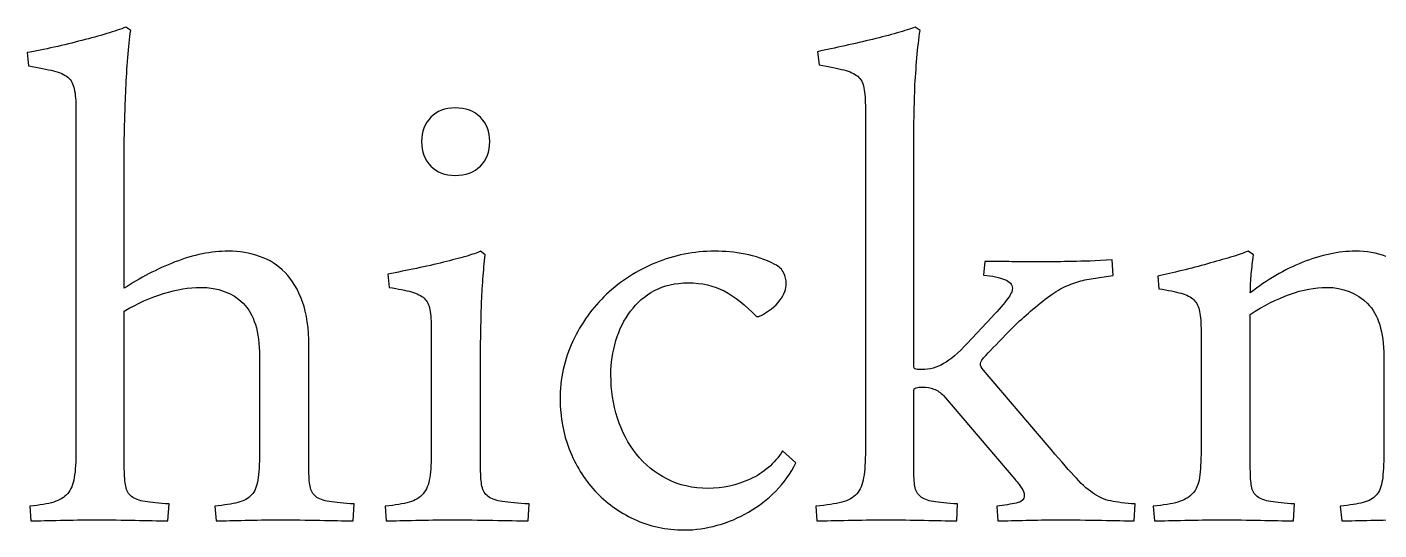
# Model space of a CAD drawing. Extents: x -303 to 288, y -142 to 145.
# Drawn here: x 39.92 to 52.16, y -114.02 to -109.47 of the extents above; entities that cross this region are included whole.
import ezdxf

# ---------------------------------------------------------------- set-up
doc = ezdxf.new("R2010")
doc.units = 0
doc.header["$MEASUREMENT"] = 0
doc.layers.add('LAYER_1', color=7, linetype='CONTINUOUS')

msp = doc.modelspace()

# ---------------------------------------------------------------- linework, layer by layer
at = {"layer": 'LAYER_1', "color": 250}
for points, knots in [([(40.8592, -109.5019), (40.8479, -109.571), (40.8394, -109.6529), (40.8323, -109.746), (40.8323, -109.746), (40.8253, -109.8406), (40.8196, -109.9337), (40.8154, -110.0282), (40.8154, -110.0282), (40.8112, -110.1214), (40.8084, -110.2089), (40.8055, -110.2921), (40.8055, -110.2921), (40.8027, -110.3754), (40.8013, -110.4403), (40.8013, -110.4911), (40.8013, -110.4911), (40.8013, -110.4911), (40.8013, -111.8344), (40.8013, -111.8344), (40.8013, -111.8344), (40.9424, -111.7399), (41.0948, -111.6609), (41.2599, -111.596), (41.2599, -111.596), (41.4264, -111.5311), (41.5873, -111.4986), (41.7439, -111.4986), (41.7439, -111.4986), (41.8427, -111.4986), (41.9372, -111.5141), (42.0247, -111.5452), (42.0247, -111.5452), (42.1136, -111.5748), (42.1912, -111.6242), (42.2561, -111.6919), (42.2561, -111.6919), (42.3225, -111.7597), (42.3747, -111.8471), (42.4142, -111.9558), (42.4142, -111.9558), (42.4523, -112.0645), (42.472, -112.1985), (42.472, -112.3551), (42.472, -112.3551), (42.472, -112.3551), (42.472, -113.4671), (42.472, -113.4671), (42.472, -113.4671), (42.472, -113.5334), (42.4749, -113.5856), (42.4819, -113.6265), (42.4819, -113.6265), (42.489, -113.6661), (42.5059, -113.6971), (42.5341, -113.7197), (42.5341, -113.7197), (42.5609, -113.7408), (42.6033, -113.7564), (42.6583, -113.7648), (42.6583, -113.7648), (42.7133, -113.7733), (42.7867, -113.7804), (42.8813, -113.786), (42.8813, -113.786), (42.8813, -113.786), (42.8728, -113.9384), (42.8728, -113.9384), (42.8728, -113.9384), (42.7839, -113.9384), (42.6837, -113.937), (42.5694, -113.9342), (42.5694, -113.9342), (42.4551, -113.9313), (42.3309, -113.9299), (42.1983, -113.9299), (42.1983, -113.9299), (42.091, -113.9299), (41.9894, -113.9313), (41.8935, -113.9342), (41.8935, -113.9342), (41.7961, -113.937), (41.7101, -113.9384), (41.6324, -113.9384), (41.6324, -113.9384), (41.6324, -113.9384), (41.6197, -113.8058), (41.6197, -113.8058), (41.6197, -113.8058), (41.7058, -113.7973), (41.775, -113.7874), (41.8286, -113.7733), (41.8286, -113.7733), (41.8822, -113.7592), (41.9245, -113.7366), (41.9528, -113.7042), (41.9528, -113.7042), (41.9824, -113.6731), (42.0007, -113.628), (42.0106, -113.5687), (42.0106, -113.5687), (42.0205, -113.5094), (42.0247, -113.4276), (42.0247, -113.3217), (42.0247, -113.3217), (42.0247, -113.3217), (42.0247, -112.4497), (42.0247, -112.4497), (42.0247, -112.4497), (42.0247, -112.2267), (41.9753, -112.0673), (41.8766, -111.9699), (41.8766, -111.9699), (41.7778, -111.874), (41.6494, -111.826), (41.4913, -111.826), (41.4913, -111.826), (41.3869, -111.826), (41.2754, -111.8443), (41.1569, -111.881), (41.1569, -111.881), (41.0384, -111.9191), (40.9198, -111.9713), (40.8013, -112.0405), (40.8013, -112.0405), (40.8013, -112.0405), (40.8013, -113.4671), (40.8013, -113.4671), (40.8013, -113.4671), (40.8013, -113.5334), (40.8055, -113.5856), (40.814, -113.6265), (40.814, -113.6265), (40.8225, -113.6661), (40.8394, -113.6971), (40.8676, -113.7197), (40.8676, -113.7197), (40.8958, -113.7408), (40.9354, -113.7564), (40.989, -113.7648), (40.989, -113.7648), (41.044, -113.7733), (41.116, -113.7804), (41.2063, -113.786), (41.2063, -113.786), (41.2063, -113.786), (41.1936, -113.9384), (41.1936, -113.9384), (41.1936, -113.9384), (41.1061, -113.9384), (41.0073, -113.937), (40.8987, -113.9342), (40.8987, -113.9342), (40.79, -113.9313), (40.6687, -113.9299), (40.5374, -113.9299), (40.5374, -113.9299), (40.4288, -113.9299), (40.3244, -113.9313), (40.2228, -113.9342), (40.2228, -113.9342), (40.1212, -113.937), (40.0308, -113.9384), (39.9546, -113.9384), (39.9546, -113.9384), (39.9546, -113.9384), (39.9462, -113.8058), (39.9462, -113.8058), (39.9462, -113.8058), (40.0365, -113.7973), (40.1085, -113.786), (40.1621, -113.7691), (40.1621, -113.7691), (40.2171, -113.7521), (40.258, -113.7267), (40.2891, -113.6929), (40.2891, -113.6929), (40.3187, -113.6576), (40.3385, -113.6096), (40.3483, -113.5475), (40.3483, -113.5475), (40.3582, -113.4854), (40.3639, -113.4022), (40.3639, -113.2978), (40.3639, -113.2978), (40.3639, -113.2978), (40.3639, -110.2173), (40.3639, -110.2173), (40.3639, -110.2173), (40.3639, -110.1383), (40.3582, -110.0748), (40.3483, -110.0297), (40.3483, -110.0297), (40.3385, -109.9845), (40.3201, -109.9492), (40.2905, -109.9238), (40.2905, -109.9238), (40.2623, -109.8998), (40.2185, -109.8801), (40.1607, -109.866), (40.1607, -109.866), (40.1028, -109.8519), (40.0266, -109.8377), (39.9335, -109.8208), (39.9335, -109.8208), (39.9335, -109.8208), (39.9208, -109.7009), (39.9208, -109.7009), (39.9208, -109.7009), (39.9984, -109.6868), (40.0802, -109.6712), (40.1663, -109.6515), (40.1663, -109.6515), (40.2538, -109.6317), (40.3371, -109.612), (40.4175, -109.5908), (40.4175, -109.5908), (40.4965, -109.571), (40.5727, -109.5499), (40.6418, -109.5287), (40.6418, -109.5287), (40.7124, -109.509), (40.7703, -109.4892), (40.814, -109.4694), (40.814, -109.4694), (40.814, -109.4694), (40.8592, -109.5019), (40.8592, -109.5019)], [0, 0, 0, 0, 0.0172414, 0.0172414, 0.0172414, 0.0172414, 0.0344828, 0.0344828, 0.0344828, 0.0344828, 0.0517241, 0.0517241, 0.0517241, 0.0517241, 0.0689655, 0.0689655, 0.0689655, 0.0689655, 0.0862069, 0.0862069, 0.0862069, 0.0862069, 0.1034483, 0.1034483, 0.1034483, 0.1034483, 0.1206897, 0.1206897, 0.1206897, 0.1206897, 0.137931, 0.137931, 0.137931, 0.137931, 0.1551724, 0.1551724, 0.1551724, 0.1551724, 0.1724138, 0.1724138, 0.1724138, 0.1724138, 0.1896552, 0.1896552, 0.1896552, 0.1896552, 0.2068966, 0.2068966, 0.2068966, 0.2068966, 0.2241379, 0.2241379, 0.2241379, 0.2241379, 0.2413793, 0.2413793, 0.2413793, 0.2413793, 0.2586207, 0.2586207, 0.2586207, 0.2586207, 0.2758621, 0.2758621, 0.2758621, 0.2758621, 0.2931034, 0.2931034, 0.2931034, 0.2931034, 0.3103448, 0.3103448, 0.3103448, 0.3103448, 0.3275862, 0.3275862, 0.3275862, 0.3275862, 0.3448276, 0.3448276, 0.3448276, 0.3448276, 0.362069, 0.362069, 0.362069, 0.362069, 0.3793103, 0.3793103, 0.3793103, 0.3793103, 0.3965517, 0.3965517, 0.3965517, 0.3965517, 0.4137931, 0.4137931, 0.4137931, 0.4137931, 0.4310345, 0.4310345, 0.4310345, 0.4310345, 0.4482759, 0.4482759, 0.4482759, 0.4482759, 0.4655172, 0.4655172, 0.4655172, 0.4655172, 0.4827586, 0.4827586, 0.4827586, 0.4827586, 0.5, 0.5, 0.5, 0.5, 0.5172414, 0.5172414, 0.5172414, 0.5172414, 0.5344828, 0.5344828, 0.5344828, 0.5344828, 0.5517241, 0.5517241, 0.5517241, 0.5517241, 0.5689655, 0.5689655, 0.5689655, 0.5689655, 0.5862069, 0.5862069, 0.5862069, 0.5862069, 0.6034483, 0.6034483, 0.6034483, 0.6034483, 0.6206897, 0.6206897, 0.6206897, 0.6206897, 0.637931, 0.637931, 0.637931, 0.637931, 0.6551724, 0.6551724, 0.6551724, 0.6551724, 0.6724138, 0.6724138, 0.6724138, 0.6724138, 0.6896552, 0.6896552, 0.6896552, 0.6896552, 0.7068966, 0.7068966, 0.7068966, 0.7068966, 0.7241379, 0.7241379, 0.7241379, 0.7241379, 0.7413793, 0.7413793, 0.7413793, 0.7413793, 0.7586207, 0.7586207, 0.7586207, 0.7586207, 0.7758621, 0.7758621, 0.7758621, 0.7758621, 0.7931034, 0.7931034, 0.7931034, 0.7931034, 0.8103448, 0.8103448, 0.8103448, 0.8103448, 0.8275862, 0.8275862, 0.8275862, 0.8275862, 0.8448276, 0.8448276, 0.8448276, 0.8448276, 0.862069, 0.862069, 0.862069, 0.862069, 0.8793103, 0.8793103, 0.8793103, 0.8793103, 0.8965517, 0.8965517, 0.8965517, 0.8965517, 0.9137931, 0.9137931, 0.9137931, 0.9137931, 0.9310345, 0.9310345, 0.9310345, 0.9310345, 0.9482759, 0.9482759, 0.9482759, 0.9482759, 0.9655172, 0.9655172, 0.9655172, 0.9655172, 1, 1, 1, 1]), ([(48.029, -112.7277), (47.9739, -112.7277), (47.9457, -112.7376), (47.9457, -112.7601), (47.9457, -112.7601), (47.9457, -112.7601), (47.9457, -113.4671), (47.9457, -113.4671), (47.9457, -113.4671), (47.9457, -113.5334), (47.9499, -113.5856), (47.9556, -113.6265), (47.9556, -113.6265), (47.9626, -113.6661), (47.9796, -113.6971), (48.0064, -113.7197), (48.0064, -113.7197), (48.0318, -113.7408), (48.0713, -113.7564), (48.1235, -113.7648), (48.1235, -113.7648), (48.1757, -113.7733), (48.2491, -113.7804), (48.3422, -113.786), (48.3422, -113.786), (48.3422, -113.786), (48.3352, -113.9384), (48.3352, -113.9384), (48.3352, -113.9384), (48.2463, -113.9384), (48.1489, -113.937), (48.0417, -113.9342), (48.0417, -113.9342), (47.933, -113.9313), (47.8131, -113.9299), (47.6818, -113.9299), (47.6818, -113.9299), (47.5732, -113.9299), (47.4645, -113.9313), (47.353, -113.9342), (47.353, -113.9342), (47.2416, -113.937), (47.147, -113.9384), (47.0694, -113.9384), (47.0694, -113.9384), (47.0694, -113.9384), (47.0609, -113.8058), (47.0609, -113.8058), (47.0609, -113.8058), (47.1583, -113.7973), (47.2359, -113.786), (47.2952, -113.7705), (47.2952, -113.7705), (47.3545, -113.7564), (47.3996, -113.731), (47.4307, -113.6943), (47.4307, -113.6943), (47.4631, -113.659), (47.4829, -113.6096), (47.4927, -113.5475), (47.4927, -113.5475), (47.5026, -113.4854), (47.5083, -113.4022), (47.5083, -113.2978), (47.5083, -113.2978), (47.5083, -113.2978), (47.5083, -110.2089), (47.5083, -110.2089), (47.5083, -110.2089), (47.5083, -110.1298), (47.504, -110.0663), (47.4956, -110.0212), (47.4956, -110.0212), (47.4871, -109.976), (47.4688, -109.9408), (47.4391, -109.9154), (47.4391, -109.9154), (47.4109, -109.8914), (47.3686, -109.8716), (47.3135, -109.8575), (47.3135, -109.8575), (47.2585, -109.8448), (47.1837, -109.8293), (47.0906, -109.8123), (47.0906, -109.8123), (47.0906, -109.8123), (47.0736, -109.6924), (47.0736, -109.6924), (47.0736, -109.6924), (47.1541, -109.6755), (47.2373, -109.6585), (47.3234, -109.6388), (47.3234, -109.6388), (47.4109, -109.619), (47.4942, -109.6007), (47.5732, -109.5809), (47.5732, -109.5809), (47.6536, -109.5612), (47.727, -109.5428), (47.7947, -109.5231), (47.7947, -109.5231), (47.8624, -109.5033), (47.9175, -109.4864), (47.9584, -109.4694), (47.9584, -109.4694), (47.9584, -109.4694), (48.0036, -109.5019), (48.0036, -109.5019), (48.0036, -109.5019), (47.9923, -109.5739), (47.9824, -109.6557), (47.9753, -109.7488), (47.9753, -109.7488), (47.9669, -109.8406), (47.9598, -109.9337), (47.9556, -110.0282), (47.9556, -110.0282), (47.9528, -110.1214), (47.9499, -110.2089), (47.9485, -110.2921), (47.9485, -110.2921), (47.9471, -110.3754), (47.9457, -110.4403), (47.9457, -110.4911), (47.9457, -110.4911), (47.9457, -110.4911), (47.9457, -112.5372), (47.9457, -112.5372), (47.9457, -112.5372), (47.9457, -112.5513), (47.9499, -112.5598), (47.9584, -112.564), (47.9584, -112.564), (47.9669, -112.5682), (47.9866, -112.5696), (48.0205, -112.5696), (48.0205, -112.5696), (48.0896, -112.5696), (48.1545, -112.5527), (48.2166, -112.516), (48.2166, -112.516), (48.2787, -112.4807), (48.3493, -112.4201), (48.4297, -112.334), (48.4297, -112.334), (48.4297, -112.334), (48.6484, -112.0983), (48.6484, -112.0983), (48.6484, -112.0983), (48.7176, -112.0249), (48.767, -111.9685), (48.7952, -111.929), (48.7952, -111.929), (48.8248, -111.8909), (48.8389, -111.8584), (48.8389, -111.8344), (48.8389, -111.8344), (48.8389, -111.7978), (48.8149, -111.771), (48.7684, -111.754), (48.7684, -111.754), (48.7218, -111.7357), (48.6583, -111.723), (48.5779, -111.7145), (48.5779, -111.7145), (48.5779, -111.7145), (48.5906, -111.5903), (48.5906, -111.5903), (48.5906, -111.5903), (48.5906, -111.5903), (48.6696, -111.5903), (48.6696, -111.5903), (48.6696, -111.5903), (48.7049, -111.5903), (48.7416, -111.5903), (48.7783, -111.5917), (48.7783, -111.5917), (48.8164, -111.5932), (48.8516, -111.5946), (48.8841, -111.5946), (48.8841, -111.5946), (48.8841, -111.5946), (49.1197, -111.5946), (49.1197, -111.5946), (49.1197, -111.5946), (49.1973, -111.5946), (49.2834, -111.5932), (49.3808, -111.5917), (49.3808, -111.5917), (49.4767, -111.5903), (49.5967, -111.5861), (49.7406, -111.5776), (49.7406, -111.5776), (49.7406, -111.5776), (49.7519, -111.7187), (49.7519, -111.7187), (49.7519, -111.7187), (49.6941, -111.7272), (49.6404, -111.7343), (49.5896, -111.7413), (49.5896, -111.7413), (49.5388, -111.7484), (49.488, -111.7583), (49.4401, -111.7724), (49.4401, -111.7724), (49.3921, -111.7865), (49.3427, -111.8048), (49.2933, -111.8302), (49.2933, -111.8302), (49.2439, -111.8542), (49.1917, -111.8895), (49.1367, -111.9332), (49.1367, -111.9332), (49.0125, -112.0292), (48.9053, -112.1251), (48.8135, -112.2183), (48.8135, -112.2183), (48.7232, -112.3128), (48.6513, -112.3862), (48.599, -112.4412), (48.599, -112.4412), (48.5666, -112.4751), (48.5497, -112.4991), (48.5497, -112.516), (48.5497, -112.516), (48.5497, -112.5358), (48.5595, -112.5555), (48.5779, -112.5739), (48.5779, -112.5739), (48.5779, -112.5739), (49.1536, -113.2526), (49.1536, -113.2526), (49.1536, -113.2526), (49.2524, -113.3683), (49.3328, -113.46), (49.3949, -113.5292), (49.3949, -113.5292), (49.457, -113.5983), (49.5134, -113.6505), (49.5642, -113.6858), (49.5642, -113.6858), (49.615, -113.7225), (49.6701, -113.7465), (49.7279, -113.7592), (49.7279, -113.7592), (49.7858, -113.7705), (49.8606, -113.7804), (49.9509, -113.786), (49.9509, -113.786), (49.9509, -113.786), (49.9424, -113.9384), (49.9424, -113.9384), (49.9424, -113.9384), (49.8676, -113.9384), (49.7688, -113.937), (49.6447, -113.9342), (49.6447, -113.9342), (49.5205, -113.9313), (49.3893, -113.9299), (49.2481, -113.9299), (49.2481, -113.9299), (49.1494, -113.9299), (49.0534, -113.9313), (48.9631, -113.9342), (48.9631, -113.9342), (48.8714, -113.937), (48.7867, -113.9384), (48.7063, -113.9384), (48.7063, -113.9384), (48.7063, -113.9384), (48.6978, -113.8058), (48.6978, -113.8058), (48.6978, -113.8058), (48.767, -113.7973), (48.8262, -113.7888), (48.8742, -113.7789), (48.8742, -113.7789), (48.9222, -113.7691), (48.9462, -113.7451), (48.9462, -113.707), (48.9462, -113.707), (48.9462, -113.6844), (48.9391, -113.6646), (48.925, -113.6449), (48.925, -113.6449), (48.9123, -113.6251), (48.8897, -113.5983), (48.8601, -113.5616), (48.8601, -113.5616), (48.8601, -113.5616), (48.2152, -112.8053), (48.2152, -112.8053), (48.2152, -112.8053), (48.1898, -112.7785), (48.1602, -112.7587), (48.1277, -112.746), (48.1277, -112.746), (48.0953, -112.7333), (48.0614, -112.7277), (48.029, -112.7277)], [0, 0, 0, 0, 0.0131579, 0.0131579, 0.0131579, 0.0131579, 0.0263158, 0.0263158, 0.0263158, 0.0263158, 0.0394737, 0.0394737, 0.0394737, 0.0394737, 0.0526316, 0.0526316, 0.0526316, 0.0526316, 0.0657895, 0.0657895, 0.0657895, 0.0657895, 0.0789474, 0.0789474, 0.0789474, 0.0789474, 0.0921053, 0.0921053, 0.0921053, 0.0921053, 0.1052632, 0.1052632, 0.1052632, 0.1052632, 0.1184211, 0.1184211, 0.1184211, 0.1184211, 0.1315789, 0.1315789, 0.1315789, 0.1315789, 0.1447368, 0.1447368, 0.1447368, 0.1447368, 0.1578947, 0.1578947, 0.1578947, 0.1578947, 0.1710526, 0.1710526, 0.1710526, 0.1710526, 0.1842105, 0.1842105, 0.1842105, 0.1842105, 0.1973684, 0.1973684, 0.1973684, 0.1973684, 0.2105263, 0.2105263, 0.2105263, 0.2105263, 0.2236842, 0.2236842, 0.2236842, 0.2236842, 0.2368421, 0.2368421, 0.2368421, 0.2368421, 0.25, 0.25, 0.25, 0.25, 0.2631579, 0.2631579, 0.2631579, 0.2631579, 0.2763158, 0.2763158, 0.2763158, 0.2763158, 0.2894737, 0.2894737, 0.2894737, 0.2894737, 0.3026316, 0.3026316, 0.3026316, 0.3026316, 0.3157895, 0.3157895, 0.3157895, 0.3157895, 0.3289474, 0.3289474, 0.3289474, 0.3289474, 0.3421053, 0.3421053, 0.3421053, 0.3421053, 0.3552632, 0.3552632, 0.3552632, 0.3552632, 0.3684211, 0.3684211, 0.3684211, 0.3684211, 0.3815789, 0.3815789, 0.3815789, 0.3815789, 0.3947368, 0.3947368, 0.3947368, 0.3947368, 0.4078947, 0.4078947, 0.4078947, 0.4078947, 0.4210526, 0.4210526, 0.4210526, 0.4210526, 0.4342105, 0.4342105, 0.4342105, 0.4342105, 0.4473684, 0.4473684, 0.4473684, 0.4473684, 0.4605263, 0.4605263, 0.4605263, 0.4605263, 0.4736842, 0.4736842, 0.4736842, 0.4736842, 0.4868421, 0.4868421, 0.4868421, 0.4868421, 0.5, 0.5, 0.5, 0.5, 0.5131579, 0.5131579, 0.5131579, 0.5131579, 0.5263158, 0.5263158, 0.5263158, 0.5263158, 0.5394737, 0.5394737, 0.5394737, 0.5394737, 0.5526316, 0.5526316, 0.5526316, 0.5526316, 0.5657895, 0.5657895, 0.5657895, 0.5657895, 0.5789474, 0.5789474, 0.5789474, 0.5789474, 0.5921053, 0.5921053, 0.5921053, 0.5921053, 0.6052632, 0.6052632, 0.6052632, 0.6052632, 0.6184211, 0.6184211, 0.6184211, 0.6184211, 0.6315789, 0.6315789, 0.6315789, 0.6315789, 0.6447368, 0.6447368, 0.6447368, 0.6447368, 0.6578947, 0.6578947, 0.6578947, 0.6578947, 0.6710526, 0.6710526, 0.6710526, 0.6710526, 0.6842105, 0.6842105, 0.6842105, 0.6842105, 0.6973684, 0.6973684, 0.6973684, 0.6973684, 0.7105263, 0.7105263, 0.7105263, 0.7105263, 0.7236842, 0.7236842, 0.7236842, 0.7236842, 0.7368421, 0.7368421, 0.7368421, 0.7368421, 0.75, 0.75, 0.75, 0.75, 0.7631579, 0.7631579, 0.7631579, 0.7631579, 0.7763158, 0.7763158, 0.7763158, 0.7763158, 0.7894737, 0.7894737, 0.7894737, 0.7894737, 0.8026316, 0.8026316, 0.8026316, 0.8026316, 0.8157895, 0.8157895, 0.8157895, 0.8157895, 0.8289474, 0.8289474, 0.8289474, 0.8289474, 0.8421053, 0.8421053, 0.8421053, 0.8421053, 0.8552632, 0.8552632, 0.8552632, 0.8552632, 0.8684211, 0.8684211, 0.8684211, 0.8684211, 0.8815789, 0.8815789, 0.8815789, 0.8815789, 0.8947368, 0.8947368, 0.8947368, 0.8947368, 0.9078947, 0.9078947, 0.9078947, 0.9078947, 0.9210526, 0.9210526, 0.9210526, 0.9210526, 0.9342105, 0.9342105, 0.9342105, 0.9342105, 0.9473684, 0.9473684, 0.9473684, 0.9473684, 0.9605263, 0.9605263, 0.9605263, 0.9605263, 0.9736842, 0.9736842, 0.9736842, 0.9736842, 1, 1, 1, 1]), ([(43.4923, -110.5066), (43.4923, -110.4163), (43.5205, -110.3429), (43.5755, -110.2865), (43.5755, -110.2865), (43.6306, -110.23), (43.7039, -110.2018), (43.7942, -110.2018), (43.7942, -110.2018), (43.8916, -110.2018), (43.9678, -110.23), (44.0242, -110.2865), (44.0242, -110.2865), (44.0807, -110.3429), (44.1089, -110.4163), (44.1089, -110.5066), (44.1089, -110.5066), (44.1089, -110.5983), (44.0807, -110.6717), (44.0242, -110.7281), (44.0242, -110.7281), (43.9678, -110.7846), (43.8916, -110.8128), (43.7942, -110.8128), (43.7942, -110.8128), (43.7039, -110.8128), (43.6306, -110.7846), (43.5755, -110.7281), (43.5755, -110.7281), (43.5205, -110.6717), (43.4923, -110.5983), (43.4923, -110.5066)], [0, 0, 0, 0, 0.1111111, 0.1111111, 0.1111111, 0.1111111, 0.2222222, 0.2222222, 0.2222222, 0.2222222, 0.3333333, 0.3333333, 0.3333333, 0.3333333, 0.4444444, 0.4444444, 0.4444444, 0.4444444, 0.5555556, 0.5555556, 0.5555556, 0.5555556, 0.6666667, 0.6666667, 0.6666667, 0.6666667, 0.7777778, 0.7777778, 0.7777778, 0.7777778, 1, 1, 1, 1]), ([(44.456, -113.9384), (44.3686, -113.9384), (44.2613, -113.937), (44.1371, -113.9342), (44.1371, -113.9342), (44.0144, -113.9313), (43.886, -113.9299), (43.7533, -113.9299), (43.7533, -113.9299), (43.6461, -113.9299), (43.5417, -113.9313), (43.4386, -113.9342), (43.4386, -113.9342), (43.337, -113.937), (43.2481, -113.9384), (43.1705, -113.9384), (43.1705, -113.9384), (43.1705, -113.9384), (43.1621, -113.8058), (43.1621, -113.8058), (43.1621, -113.8058), (43.2538, -113.7973), (43.3258, -113.786), (43.3794, -113.7705), (43.3794, -113.7705), (43.433, -113.7564), (43.4753, -113.731), (43.505, -113.6943), (43.505, -113.6943), (43.536, -113.659), (43.5558, -113.6096), (43.5656, -113.5475), (43.5656, -113.5475), (43.5755, -113.4854), (43.5798, -113.4022), (43.5798, -113.2978), (43.5798, -113.2978), (43.5798, -113.2978), (43.5798, -112.2098), (43.5798, -112.2098), (43.5798, -112.2098), (43.5798, -112.1336), (43.5755, -112.0729), (43.5671, -112.0278), (43.5671, -112.0278), (43.5586, -111.984), (43.5417, -111.9502), (43.5163, -111.9248), (43.5163, -111.9248), (43.4894, -111.9008), (43.4513, -111.881), (43.4005, -111.8669), (43.4005, -111.8669), (43.3483, -111.8528), (43.282, -111.8401), (43.1988, -111.826), (43.1988, -111.826), (43.1988, -111.826), (43.1875, -111.706), (43.1875, -111.706), (43.1875, -111.706), (43.2721, -111.6891), (43.3582, -111.6722), (43.4457, -111.6538), (43.4457, -111.6538), (43.5318, -111.6369), (43.6136, -111.6171), (43.6898, -111.5988), (43.6898, -111.5988), (43.7646, -111.579), (43.8323, -111.5607), (43.8916, -111.5452), (43.8916, -111.5452), (43.9509, -111.5282), (43.996, -111.5127), (44.0257, -111.4986), (44.0257, -111.4986), (44.0257, -111.4986), (44.068, -111.5325), (44.068, -111.5325), (44.068, -111.5325), (44.0595, -111.6016), (44.0525, -111.6736), (44.0468, -111.7512), (44.0468, -111.7512), (44.0412, -111.8288), (44.0369, -111.905), (44.0341, -111.9812), (44.0341, -111.9812), (44.0313, -112.0574), (44.0299, -112.128), (44.0285, -112.1957), (44.0285, -112.1957), (44.0271, -112.2634), (44.0257, -112.3213), (44.0257, -112.3721), (44.0257, -112.3721), (44.0257, -112.3721), (44.0257, -113.4671), (44.0257, -113.4671), (44.0257, -113.4671), (44.0257, -113.5334), (44.0299, -113.5856), (44.0384, -113.6265), (44.0384, -113.6265), (44.0468, -113.6661), (44.0652, -113.6971), (44.0948, -113.7197), (44.0948, -113.7197), (44.123, -113.7408), (44.1668, -113.7564), (44.2246, -113.7648), (44.2246, -113.7648), (44.2825, -113.7733), (44.3629, -113.7804), (44.4645, -113.786), (44.4645, -113.786), (44.4645, -113.786), (44.456, -113.9384), (44.456, -113.9384)], [0, 0, 0, 0, 0.0322581, 0.0322581, 0.0322581, 0.0322581, 0.0645161, 0.0645161, 0.0645161, 0.0645161, 0.0967742, 0.0967742, 0.0967742, 0.0967742, 0.1290323, 0.1290323, 0.1290323, 0.1290323, 0.1612903, 0.1612903, 0.1612903, 0.1612903, 0.1935484, 0.1935484, 0.1935484, 0.1935484, 0.2258065, 0.2258065, 0.2258065, 0.2258065, 0.2580645, 0.2580645, 0.2580645, 0.2580645, 0.2903226, 0.2903226, 0.2903226, 0.2903226, 0.3225806, 0.3225806, 0.3225806, 0.3225806, 0.3548387, 0.3548387, 0.3548387, 0.3548387, 0.3870968, 0.3870968, 0.3870968, 0.3870968, 0.4193548, 0.4193548, 0.4193548, 0.4193548, 0.4516129, 0.4516129, 0.4516129, 0.4516129, 0.483871, 0.483871, 0.483871, 0.483871, 0.516129, 0.516129, 0.516129, 0.516129, 0.5483871, 0.5483871, 0.5483871, 0.5483871, 0.5806452, 0.5806452, 0.5806452, 0.5806452, 0.6129032, 0.6129032, 0.6129032, 0.6129032, 0.6451613, 0.6451613, 0.6451613, 0.6451613, 0.6774194, 0.6774194, 0.6774194, 0.6774194, 0.7096774, 0.7096774, 0.7096774, 0.7096774, 0.7419355, 0.7419355, 0.7419355, 0.7419355, 0.7741935, 0.7741935, 0.7741935, 0.7741935, 0.8064516, 0.8064516, 0.8064516, 0.8064516, 0.8387097, 0.8387097, 0.8387097, 0.8387097, 0.8709677, 0.8709677, 0.8709677, 0.8709677, 0.9032258, 0.9032258, 0.9032258, 0.9032258, 0.9354839, 0.9354839, 0.9354839, 0.9354839, 1, 1, 1, 1]), ([(46.8789, -113.4135), (46.8323, -113.5094), (46.7717, -113.5955), (46.6969, -113.6703), (46.6969, -113.6703), (46.6235, -113.7437), (46.5402, -113.8072), (46.4513, -113.8594), (46.4513, -113.8594), (46.3624, -113.9116), (46.2679, -113.9525), (46.1677, -113.9793), (46.1677, -113.9793), (46.0689, -114.0075), (45.9702, -114.0217), (45.87, -114.0217), (45.87, -114.0217), (45.7049, -114.0217), (45.5539, -113.9892), (45.4156, -113.9243), (45.4156, -113.9243), (45.2773, -113.8594), (45.1588, -113.7733), (45.06, -113.6661), (45.06, -113.6661), (44.9612, -113.5574), (44.8836, -113.4332), (44.8286, -113.2907), (44.8286, -113.2907), (44.7735, -113.1496), (44.7453, -113), (44.7453, -112.8434), (44.7453, -112.8434), (44.7453, -112.6529), (44.7834, -112.4765), (44.8596, -112.3142), (44.8596, -112.3142), (44.9358, -112.1505), (45.0374, -112.0094), (45.1658, -111.8881), (45.1658, -111.8881), (45.2942, -111.7667), (45.4424, -111.6722), (45.6103, -111.603), (45.6103, -111.603), (45.7782, -111.5339), (45.956, -111.4986), (46.1437, -111.4986), (46.1437, -111.4986), (46.234, -111.4986), (46.3258, -111.5071), (46.4189, -111.524), (46.4189, -111.524), (46.5106, -111.5409), (46.6009, -111.572), (46.6884, -111.6186), (46.6884, -111.6186), (46.7279, -111.6383), (46.7547, -111.6637), (46.7702, -111.6962), (46.7702, -111.6962), (46.7844, -111.7272), (46.7928, -111.7583), (46.7928, -111.7893), (46.7928, -111.7893), (46.7928, -111.8387), (46.7731, -111.8895), (46.735, -111.9431), (46.735, -111.9431), (46.6955, -111.9981), (46.632, -112.0461), (46.5445, -112.0899), (46.5445, -112.0899), (46.5445, -112.0899), (46.5233, -112.0899), (46.5233, -112.0899), (46.5233, -112.0899), (46.4217, -111.9854), (46.3243, -111.9092), (46.2298, -111.8584), (46.2298, -111.8584), (46.1367, -111.8091), (46.028, -111.7851), (45.9038, -111.7851), (45.9038, -111.7851), (45.7881, -111.7851), (45.6865, -111.8076), (45.599, -111.8542), (45.599, -111.8542), (45.513, -111.9022), (45.441, -111.9643), (45.3831, -112.0405), (45.3831, -112.0405), (45.3253, -112.1181), (45.2801, -112.207), (45.2505, -112.3072), (45.2505, -112.3072), (45.2195, -112.4088), (45.2053, -112.5118), (45.2053, -112.619), (45.2053, -112.619), (45.2053, -112.7545), (45.2251, -112.8843), (45.2646, -113.0085), (45.2646, -113.0085), (45.3041, -113.1327), (45.362, -113.2413), (45.4368, -113.3344), (45.4368, -113.3344), (45.5101, -113.429), (45.6019, -113.5038), (45.7119, -113.5602), (45.7119, -113.5602), (45.8206, -113.6167), (45.9448, -113.6449), (46.0859, -113.6449), (46.0859, -113.6449), (46.2171, -113.6449), (46.3441, -113.6167), (46.4655, -113.5616), (46.4655, -113.5616), (46.5868, -113.5066), (46.6856, -113.4219), (46.759, -113.3062), (46.759, -113.3062), (46.759, -113.3062), (46.8789, -113.4135), (46.8789, -113.4135)], [0, 0, 0, 0, 0.030303, 0.030303, 0.030303, 0.030303, 0.0606061, 0.0606061, 0.0606061, 0.0606061, 0.0909091, 0.0909091, 0.0909091, 0.0909091, 0.1212121, 0.1212121, 0.1212121, 0.1212121, 0.1515152, 0.1515152, 0.1515152, 0.1515152, 0.1818182, 0.1818182, 0.1818182, 0.1818182, 0.2121212, 0.2121212, 0.2121212, 0.2121212, 0.2424242, 0.2424242, 0.2424242, 0.2424242, 0.2727273, 0.2727273, 0.2727273, 0.2727273, 0.3030303, 0.3030303, 0.3030303, 0.3030303, 0.3333333, 0.3333333, 0.3333333, 0.3333333, 0.3636364, 0.3636364, 0.3636364, 0.3636364, 0.3939394, 0.3939394, 0.3939394, 0.3939394, 0.4242424, 0.4242424, 0.4242424, 0.4242424, 0.4545455, 0.4545455, 0.4545455, 0.4545455, 0.4848485, 0.4848485, 0.4848485, 0.4848485, 0.5151515, 0.5151515, 0.5151515, 0.5151515, 0.5454545, 0.5454545, 0.5454545, 0.5454545, 0.5757576, 0.5757576, 0.5757576, 0.5757576, 0.6060606, 0.6060606, 0.6060606, 0.6060606, 0.6363636, 0.6363636, 0.6363636, 0.6363636, 0.6666667, 0.6666667, 0.6666667, 0.6666667, 0.6969697, 0.6969697, 0.6969697, 0.6969697, 0.7272727, 0.7272727, 0.7272727, 0.7272727, 0.7575758, 0.7575758, 0.7575758, 0.7575758, 0.7878788, 0.7878788, 0.7878788, 0.7878788, 0.8181818, 0.8181818, 0.8181818, 0.8181818, 0.8484848, 0.8484848, 0.8484848, 0.8484848, 0.8787879, 0.8787879, 0.8787879, 0.8787879, 0.9090909, 0.9090909, 0.9090909, 0.9090909, 0.9393939, 0.9393939, 0.9393939, 0.9393939, 1, 1, 1, 1]), ([(51.3818, -113.9384), (51.2929, -113.9384), (51.1941, -113.937), (51.084, -113.9342), (51.084, -113.9342), (50.9739, -113.9313), (50.8526, -113.9299), (50.7199, -113.9299), (50.7199, -113.9299), (50.6127, -113.9299), (50.5055, -113.9313), (50.3996, -113.9342), (50.3996, -113.9342), (50.2938, -113.937), (50.2021, -113.9384), (50.1245, -113.9384), (50.1245, -113.9384), (50.1245, -113.9384), (50.1118, -113.8058), (50.1118, -113.8058), (50.1118, -113.8058), (50.2063, -113.7973), (50.2811, -113.786), (50.3375, -113.7691), (50.3375, -113.7691), (50.394, -113.7521), (50.4377, -113.7267), (50.4702, -113.6929), (50.4702, -113.6929), (50.5012, -113.6576), (50.5224, -113.6096), (50.5323, -113.5475), (50.5323, -113.5475), (50.5407, -113.4854), (50.5464, -113.4022), (50.5464, -113.2978), (50.5464, -113.2978), (50.5464, -113.2978), (50.5464, -112.2267), (50.5464, -112.2267), (50.5464, -112.2267), (50.5464, -112.1491), (50.5422, -112.0884), (50.5337, -112.0447), (50.5337, -112.0447), (50.5252, -112.001), (50.5083, -111.9657), (50.4815, -111.9389), (50.4815, -111.9389), (50.4561, -111.9135), (50.418, -111.8937), (50.3658, -111.8796), (50.3658, -111.8796), (50.315, -111.8655), (50.2486, -111.8514), (50.1654, -111.8387), (50.1654, -111.8387), (50.1654, -111.8387), (50.1541, -111.723), (50.1541, -111.723), (50.1541, -111.723), (50.2218, -111.7089), (50.2966, -111.6919), (50.3742, -111.6736), (50.3742, -111.6736), (50.4533, -111.6538), (50.5295, -111.6341), (50.6042, -111.6129), (50.6042, -111.6129), (50.679, -111.5917), (50.7482, -111.572), (50.8131, -111.5536), (50.8131, -111.5536), (50.878, -111.5339), (50.9302, -111.5155), (50.9725, -111.4986), (50.9725, -111.4986), (50.9725, -111.4986), (51.0219, -111.5325), (51.0219, -111.5325), (51.0219, -111.5325), (51.0135, -111.5903), (51.0064, -111.6468), (51.0008, -111.7032), (51.0008, -111.7032), (50.9951, -111.7611), (50.9923, -111.8175), (50.9923, -111.8754), (50.9923, -111.8754), (51.1419, -111.7568), (51.2999, -111.6651), (51.4664, -111.5988), (51.4664, -111.5988), (51.6329, -111.5325), (51.7924, -111.4986), (51.9434, -111.4986), (51.9434, -111.4986), (52.0422, -111.4986), (52.1353, -111.5155), (52.2228, -111.5466), (52.2228, -111.5466), (52.3088, -111.579), (52.385, -111.6284), (52.4485, -111.6976), (52.4485, -111.6976), (52.5106, -111.7667), (52.5614, -111.8542), (52.5981, -111.96), (52.5981, -111.96), (52.6362, -112.0659), (52.6546, -112.1957), (52.6546, -112.3467), (52.6546, -112.3467), (52.6546, -112.3467), (52.6546, -113.4671), (52.6546, -113.4671), (52.6546, -113.4671), (52.6546, -113.5334), (52.6588, -113.5856), (52.6673, -113.6265), (52.6673, -113.6265), (52.6757, -113.6661), (52.6927, -113.6971), (52.7181, -113.7197), (52.7181, -113.7197), (52.7449, -113.7408), (52.7844, -113.7564), (52.8366, -113.7648), (52.8366, -113.7648), (52.8888, -113.7733), (52.9594, -113.7804), (53.0469, -113.786), (53.0469, -113.786), (53.0469, -113.786), (53.0384, -113.9384), (53.0384, -113.9384), (53.0384, -113.9384), (52.9509, -113.9384), (52.8535, -113.937), (52.7477, -113.9342), (52.7477, -113.9342), (52.6419, -113.9313), (52.5219, -113.9299), (52.3907, -113.9299), (52.3907, -113.9299), (52.282, -113.9299), (52.1804, -113.9313), (52.0817, -113.9342), (52.0817, -113.9342), (51.9843, -113.937), (51.8968, -113.9384), (51.8192, -113.9384), (51.8192, -113.9384), (51.8192, -113.9384), (51.8065, -113.8058), (51.8065, -113.8058), (51.8065, -113.8058), (51.8926, -113.7973), (51.9617, -113.7874), (52.0139, -113.7733), (52.0139, -113.7733), (52.0661, -113.7592), (52.1056, -113.7366), (52.1339, -113.7042), (52.1339, -113.7042), (52.1607, -113.6731), (52.179, -113.628), (52.1875, -113.5687), (52.1875, -113.5687), (52.196, -113.5094), (52.2002, -113.4276), (52.2002, -113.3217), (52.2002, -113.3217), (52.2002, -113.3217), (52.2002, -112.4497), (52.2002, -112.4497), (52.2002, -112.4497), (52.2002, -112.2296), (52.1508, -112.0701), (52.0534, -111.9727), (52.0534, -111.9727), (51.9547, -111.8754), (51.8319, -111.826), (51.6837, -111.826), (51.6837, -111.826), (51.5779, -111.826), (51.4664, -111.8471), (51.3479, -111.8895), (51.3479, -111.8895), (51.2294, -111.9332), (51.1108, -111.9925), (50.9923, -112.0701), (50.9923, -112.0701), (50.9923, -112.0701), (50.9923, -113.4671), (50.9923, -113.4671), (50.9923, -113.4671), (50.9923, -113.5334), (50.9965, -113.5856), (51.0036, -113.6265), (51.0036, -113.6265), (51.0092, -113.6661), (51.0276, -113.6971), (51.0544, -113.7197), (51.0544, -113.7197), (51.0826, -113.7408), (51.1235, -113.7564), (51.1771, -113.7648), (51.1771, -113.7648), (51.2308, -113.7733), (51.3027, -113.7804), (51.393, -113.786), (51.393, -113.786), (51.393, -113.786), (51.3818, -113.9384), (51.3818, -113.9384)], [0, 0, 0, 0, 0.0181818, 0.0181818, 0.0181818, 0.0181818, 0.0363636, 0.0363636, 0.0363636, 0.0363636, 0.0545455, 0.0545455, 0.0545455, 0.0545455, 0.0727273, 0.0727273, 0.0727273, 0.0727273, 0.0909091, 0.0909091, 0.0909091, 0.0909091, 0.1090909, 0.1090909, 0.1090909, 0.1090909, 0.1272727, 0.1272727, 0.1272727, 0.1272727, 0.1454545, 0.1454545, 0.1454545, 0.1454545, 0.1636364, 0.1636364, 0.1636364, 0.1636364, 0.1818182, 0.1818182, 0.1818182, 0.1818182, 0.2, 0.2, 0.2, 0.2, 0.2181818, 0.2181818, 0.2181818, 0.2181818, 0.2363636, 0.2363636, 0.2363636, 0.2363636, 0.2545455, 0.2545455, 0.2545455, 0.2545455, 0.2727273, 0.2727273, 0.2727273, 0.2727273, 0.2909091, 0.2909091, 0.2909091, 0.2909091, 0.3090909, 0.3090909, 0.3090909, 0.3090909, 0.3272727, 0.3272727, 0.3272727, 0.3272727, 0.3454545, 0.3454545, 0.3454545, 0.3454545, 0.3636364, 0.3636364, 0.3636364, 0.3636364, 0.3818182, 0.3818182, 0.3818182, 0.3818182, 0.4, 0.4, 0.4, 0.4, 0.4181818, 0.4181818, 0.4181818, 0.4181818, 0.4363636, 0.4363636, 0.4363636, 0.4363636, 0.4545455, 0.4545455, 0.4545455, 0.4545455, 0.4727273, 0.4727273, 0.4727273, 0.4727273, 0.4909091, 0.4909091, 0.4909091, 0.4909091, 0.5090909, 0.5090909, 0.5090909, 0.5090909, 0.5272727, 0.5272727, 0.5272727, 0.5272727, 0.5454545, 0.5454545, 0.5454545, 0.5454545, 0.5636364, 0.5636364, 0.5636364, 0.5636364, 0.5818182, 0.5818182, 0.5818182, 0.5818182, 0.6, 0.6, 0.6, 0.6, 0.6181818, 0.6181818, 0.6181818, 0.6181818, 0.6363636, 0.6363636, 0.6363636, 0.6363636, 0.6545455, 0.6545455, 0.6545455, 0.6545455, 0.6727273, 0.6727273, 0.6727273, 0.6727273, 0.6909091, 0.6909091, 0.6909091, 0.6909091, 0.7090909, 0.7090909, 0.7090909, 0.7090909, 0.7272727, 0.7272727, 0.7272727, 0.7272727, 0.7454545, 0.7454545, 0.7454545, 0.7454545, 0.7636364, 0.7636364, 0.7636364, 0.7636364, 0.7818182, 0.7818182, 0.7818182, 0.7818182, 0.8, 0.8, 0.8, 0.8, 0.8181818, 0.8181818, 0.8181818, 0.8181818, 0.8363636, 0.8363636, 0.8363636, 0.8363636, 0.8545455, 0.8545455, 0.8545455, 0.8545455, 0.8727273, 0.8727273, 0.8727273, 0.8727273, 0.8909091, 0.8909091, 0.8909091, 0.8909091, 0.9090909, 0.9090909, 0.9090909, 0.9090909, 0.9272727, 0.9272727, 0.9272727, 0.9272727, 0.9454545, 0.9454545, 0.9454545, 0.9454545, 0.9636364, 0.9636364, 0.9636364, 0.9636364, 1, 1, 1, 1])]:
    msp.add_open_spline(points, degree=3, knots=knots, dxfattribs=at)

doc.saveas('drawing.dxf')
